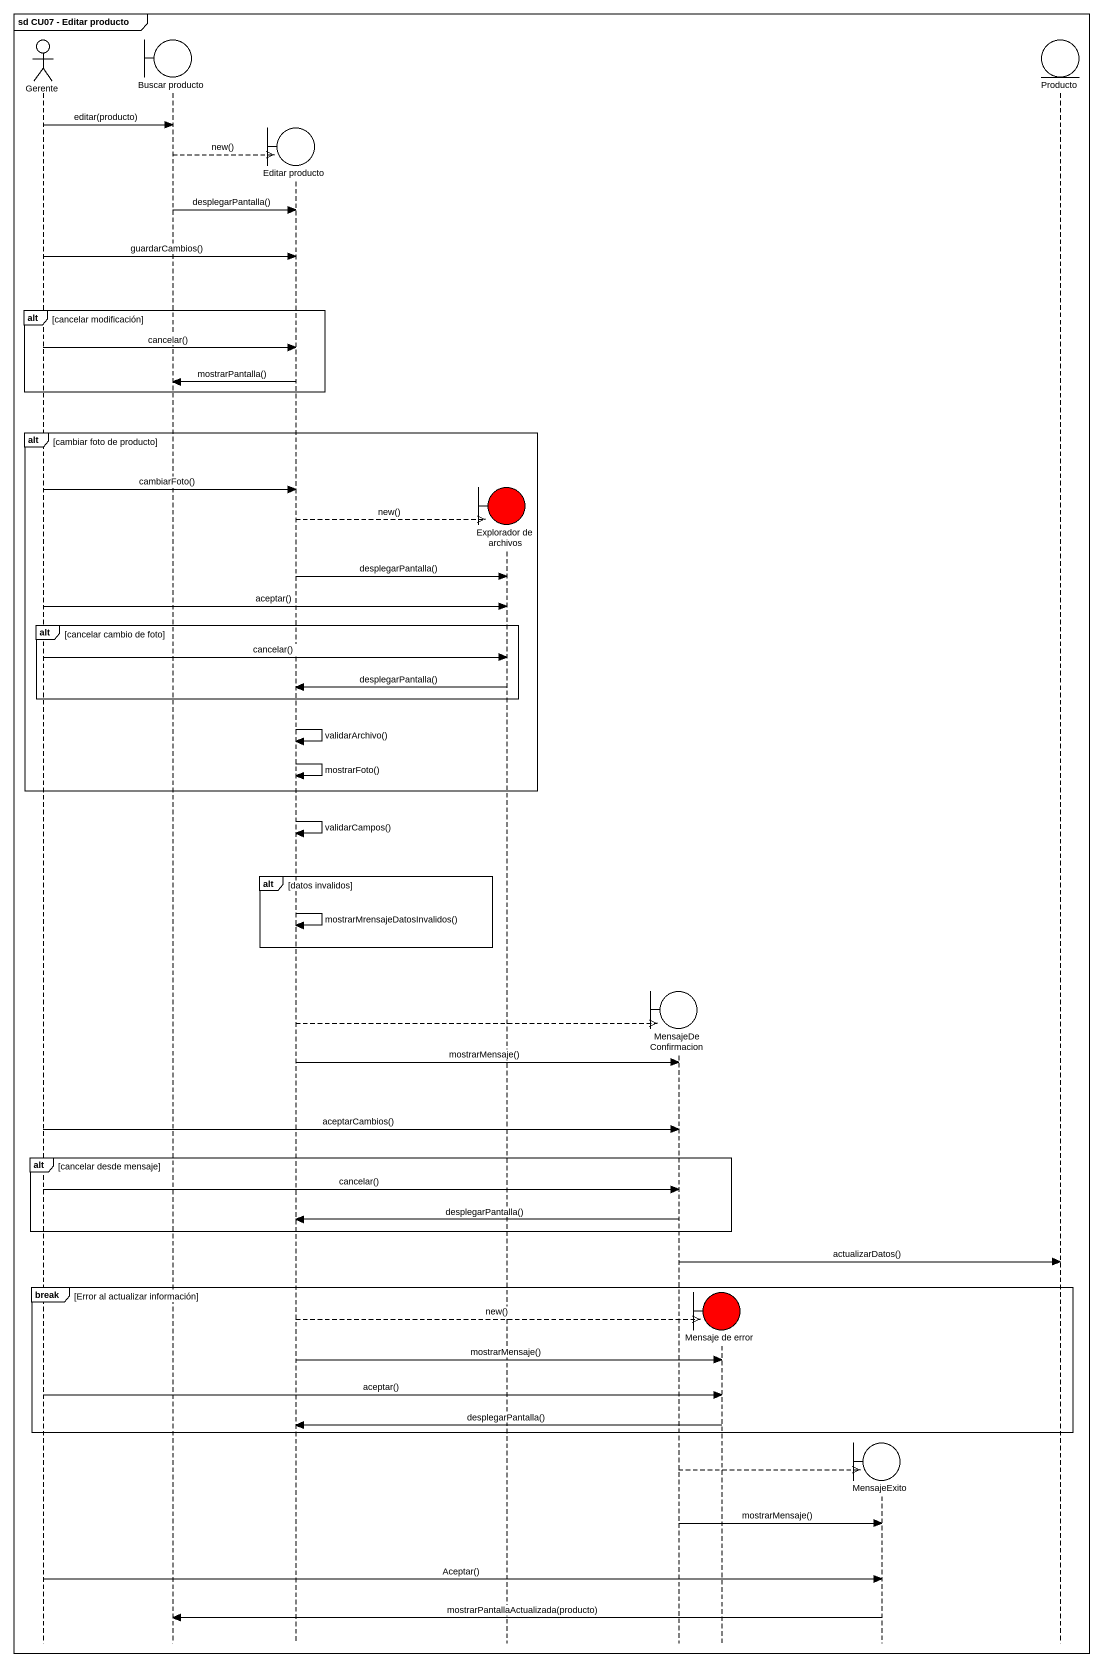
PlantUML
@startuml
mainframe sd CU07 - Editar producto
hide footbox
actor Gerente #FFFFFF
boundary "Buscar producto" as Buscar_producto #FFFFFF
boundary "Editar producto" as Editar_producto #FFFFFF
boundary "Explorador de archivos" as Explorador_de_archivos #FF0000
boundary MensajeDeConfirmacion #FFFFFF
boundary "Mensaje de error" as Mensaje_de_error #FF0000
boundary MensajeExito #FFFFFF
entity Producto #FFFFFF

Gerente -> Buscar_producto : editar(producto)
Buscar_producto -->> Editar_producto ** : new()
Buscar_producto -> Editar_producto : desplegarPantalla()
Gerente -> Editar_producto : guardarCambios()
alt cancelar modificación
  Gerente -> Editar_producto : cancelar()
  Editar_producto -> Buscar_producto : mostrarPantalla()
end
alt cambiar foto de producto
  Gerente -> Editar_producto : cambiarFoto()
  Editar_producto -->> Explorador_de_archivos ** : new()
  Editar_producto -> Explorador_de_archivos : desplegarPantalla()
  Gerente -> Explorador_de_archivos : aceptar()
  alt cancelar cambio de foto
    Gerente -> Explorador_de_archivos : cancelar()
    Explorador_de_archivos -> Editar_producto : desplegarPantalla()
  end
  Editar_producto -> Editar_producto : validarArchivo()
  Editar_producto -> Editar_producto : mostrarFoto()
end
Editar_producto -> Editar_producto : validarCampos()
alt datos invalidos
  Editar_producto -> Editar_producto : mostrarMrensajeDatosInvalidos()
end
Editar_producto -->> MensajeDeConfirmacion **
Editar_producto -> MensajeDeConfirmacion : mostrarMensaje()
Gerente -> MensajeDeConfirmacion : aceptarCambios()
alt cancelar desde mensaje
  Gerente -> MensajeDeConfirmacion : cancelar()
  MensajeDeConfirmacion -> Editar_producto : desplegarPantalla()
end
MensajeDeConfirmacion -> Producto : actualizarDatos()
break Error al actualizar información
  Editar_producto -->> Mensaje_de_error ** : new()
  Editar_producto -> Mensaje_de_error : mostrarMensaje()
  Gerente -> Mensaje_de_error : aceptar()
  Mensaje_de_error -> Editar_producto : desplegarPantalla()
end
MensajeDeConfirmacion -->> MensajeExito **
MensajeDeConfirmacion -> MensajeExito : mostrarMensaje()
Gerente -> MensajeExito : Aceptar()
MensajeExito -> Buscar_producto : mostrarPantallaActualizada(producto)
@enduml
